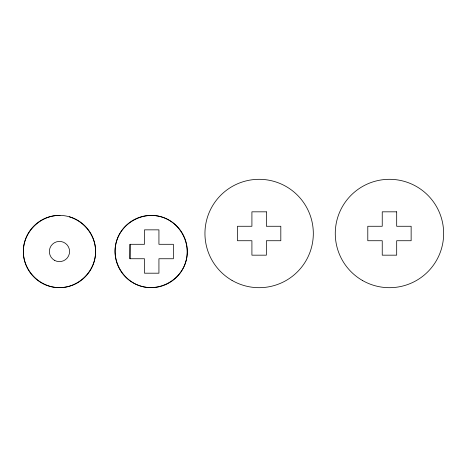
<?xml version="1.0" encoding="UTF-8"?>
<svg xmlns="http://www.w3.org/2000/svg" width="467" height="467" viewBox="0 0 467 467"><rect width="100%" height="100%" fill="white"/><g stroke="black" fill="none" stroke-linecap="round" stroke-linejoin="round"><path stroke-width="0.7" d="M129.96 258.741L130.03 244.299L144.484 244.299L144.484 229.846L158.932 229.846L158.932 244.299L173.38 244.299L173.38 258.747L158.932 258.747L158.932 273.195L144.484 273.195L144.484 258.747L129.96 258.741L130.03 244.299M60.015 215.398C40.687 214.983 23.519 231.638 23.35 250.972C22.936 270.3 39.59 287.468 58.924 287.637C78.252 288.051 95.42 271.397 95.589 252.063C96.004 232.735 79.349 215.567 60.015 215.398A36.122 36.122 0 0 0 26.502 266.283A36.122 36.122 0 0 0 86.786 275.156A36.122 36.122 0 0 0 69.349 216.77M116.411 241.637C111.006 260.207 122.652 281.093 141.279 286.265C159.842 291.671 180.735 280.025 185.907 261.397C191.307 242.828 179.667 221.942 161.033 216.77C142.47 211.364 121.583 223.01 116.411 241.637M266.365 211.825L251.911 211.825L251.911 226.273L237.464 226.273L237.464 240.727L251.911 240.727L251.911 255.175L266.365 255.175L266.365 240.727L280.813 240.727L280.813 226.273L266.365 226.273L266.365 211.825M396.687 211.825L382.239 211.825L382.239 226.273L367.792 226.273L367.792 240.727L382.239 240.727L382.239 255.175L396.687 255.175L396.687 240.727L411.141 240.727L411.141 226.273L396.687 226.273L396.687 211.825M54.411 260.277A10.116 10.116 0 0 0 69.583 251.52A10.116 10.116 0 0 0 54.411 242.758A10.116 10.116 0 0 0 54.411 260.277M362.369 280.428A54.184 54.184 0 0 0 443.65 233.5A54.184 54.184 0 0 0 362.369 186.572A54.184 54.184 0 0 0 362.369 280.428M232.046 280.428A54.184 54.184 0 0 0 313.322 233.5A54.184 54.184 0 0 0 232.046 186.572A54.184 54.184 0 0 0 232.046 280.428M132.622 282.523A36.122 36.122 0 0 0 187.279 252.063A36.122 36.122 0 0 0 133.574 219.963A36.122 36.122 0 0 0 132.622 282.523"/></g></svg>
